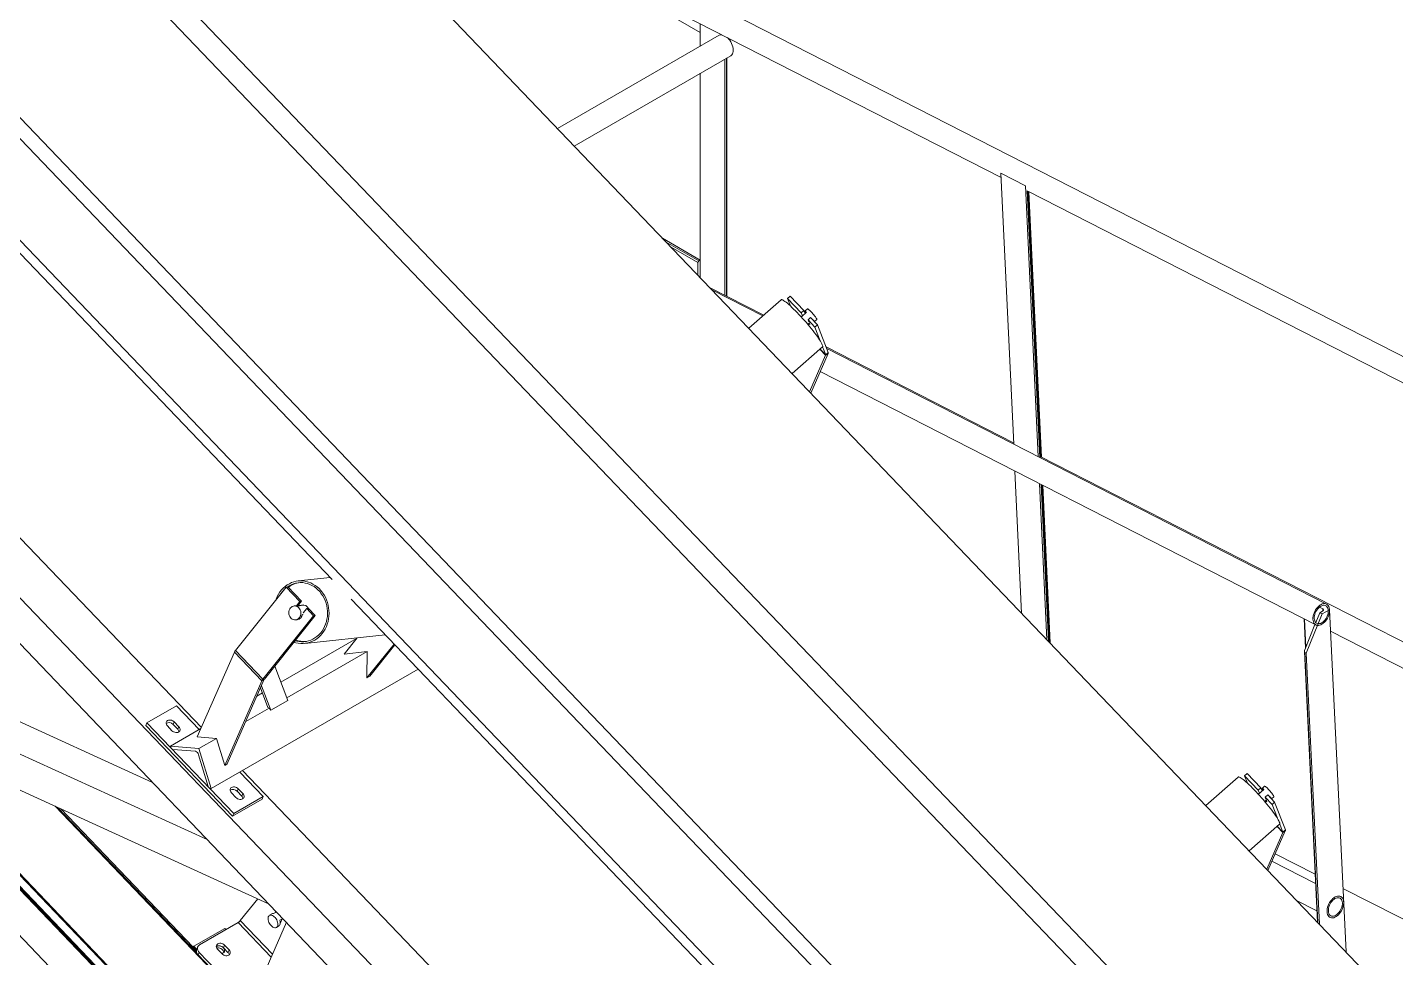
# Model space of a CAD drawing. Header units: millimetres. Extents: x 26816 to 90584, y 11074 to 56542.
# Drawn here: x 49764 to 51727, y 38700 to 40034 of the extents above; entities that cross this region are included whole.
import ezdxf

# ---------------------------------------------------------------- set-up
doc = ezdxf.new("R2010")
doc.units = ezdxf.units.MM
doc.layers.add('MAU_XANH', color=5, linetype='Continuous')

msp = doc.modelspace()

# ---------------------------------------------------------------- linework, layer by layer
at = {"layer": 'MAU_XANH', "linetype": 'Continuous', "lineweight": 0}
for p, q in [((50120.9, 40310.3), (67229.5, 22451.6)), ((52005, 39425.1), (50355.2, 40268.2)), ((50374.1, 40220.7), (51160.8, 39818.7)), ((49924.5, 40137.5), (68059.4, 21207.6)), ((50539, 40136.4), (50729.3, 40026.6)), ((48891.2, 40115.8), (54791.8, 33956.6)), ((49898.9, 40118.7), (68031.3, 21191.3)), ((48871.4, 40070.5), (54771.9, 33911.3)), ((50729.3, 40039.2), (50729.3, 40007.2)), ((50756.2, 40022.7), (50524.5, 39889)), ((49652, 39980.2), (67084.7, 21783.1)), ((49673, 39988.3), (67225.5, 21666.2)), ((50548.5, 39863.9), (50773.1, 39993.5)), ((50764.6, 39988.7), (50764.6, 39650)), ((50766.8, 39989.9), (50766.8, 39648.9)), ((50767.3, 39648.6), (50767.3, 39990.2)), ((49525.5, 39966.6), (66602.5, 22140.9)), ((50729.3, 39968.3), (50729.3, 39675.2)), ((49572.8, 39898.5), (50201.3, 39242.5)), ((48765.4, 39828.8), (54666, 33669.6)), ((51178.8, 39436.6), (51160.5, 39824.8)), ((51160.5, 39824.8), (51195.8, 39806.7)), ((51214.1, 39418.6), (51195.8, 39806.7)), ((51195.8, 39806.7), (51195.8, 39806.7)), ((48745.6, 39783.5), (53837.3, 34468.5)), ((51216.3, 39417.4), (51198.3, 39799.9)), ((51216.9, 39417.1), (51199, 39799.2)), ((51199, 39799.1), (51950.4, 39415.1)), ((51217.9, 39418.4), (51200, 39798.6)), ((51218.6, 39418), (51200.7, 39798.3)), ((50675.3, 39731.6), (50729.3, 39700.4)), ((50680.5, 39726.1), (50727.2, 39699.2)), ((50687.5, 39718.8), (50725.7, 39696.8)), ((50725.7, 39678.9), (50725.7, 39696.8)), ((50727.2, 39699.2), (50729.3, 39700.4)), ((50729.3, 39700.4), (50729.3, 39675.2)), ((48934.7, 39654.5), (54617.5, 33722.5)), ((54618.2, 33724), (48936.1, 39655.3)), ((49417, 39653), (50013.6, 39030.3)), ((50820.2, 39621.6), (50742.7, 39661.2)), ((50818.9, 39620.5), (50746, 39657.7)), ((50854.3, 39645.4), (50858, 39648.7)), ((50854.3, 39645.4), (50858.5, 39634.6)), ((50874, 39624.9), (50854.3, 39645.4)), ((50877.7, 39628.2), (50858, 39648.7)), ((50845.1, 39643.5), (50798.7, 39602.7)), ((50874, 39624.9), (50877.7, 39628.2)), ((50875.7, 39620.4), (50874, 39624.9)), ((50874.3, 39619.1), (50881.7, 39625.7)), ((50879.5, 39623.7), (50877.7, 39628.2)), ((50883.1, 39630.4), (50879.4, 39627.1)), ((50885.8, 39610.6), (50883.6, 39608.7)), ((50883.8, 39614.6), (50887.5, 39617.9)), ((50893.6, 39604.4), (50883.8, 39614.6)), ((50883.8, 39614.6), (50884.8, 39612)), ((50884, 39608.1), (50885.8, 39609.6)), ((50885.6, 39610.1), (50886.5, 39607.7)), ((50897.4, 39607.7), (50887.5, 39617.9)), ((50891, 39615.2), (50890.5, 39614.8)), ((50891, 39615.2), (50890.7, 39614.6)), ((50892.9, 39612.3), (50896.3, 39615.3)), ((50893.6, 39604.4), (50897.4, 39607.7)), ((50897.4, 39607.7), (50912.9, 39567.8)), ((50893.6, 39604.4), (50901.4, 39584.5)), ((50861, 39537.7), (50904.5, 39576)), ((50912.7, 39566.3), (50887.9, 39509.7)), ((50900.9, 39572.8), (50909.1, 39564.2)), ((50909.2, 39564.5), (50901.1, 39572.9)), ((50904.6, 39576.1), (50909.2, 39564.5)), ((50909.1, 39564.2), (50912.7, 39566.3)), ((50909.2, 39564.5), (50912.9, 39567.8)), ((51178.7, 39438.4), (50909.7, 39575.9)), ((51627.6, 39207.2), (50910.6, 39573.6)), ((50909.1, 39564.2), (50886, 39511.6)), ((50901.4, 39540.5), (51612.3, 39177.2)), ((51968.8, 39034.7), (51216.9, 39418.9)), ((51190.2, 39194.1), (51180.6, 39397.8)), ((51226.4, 39156.3), (51215.9, 39379.8)), ((51228.7, 39153.9), (51218.1, 39378.6)), ((51229.4, 39153.2), (51218.8, 39378.3)), ((51230.5, 39152.1), (51219.8, 39377.8)), ((51231.1, 39151.4), (51220.5, 39377.4)), ((50137.6, 39231.7), (50135.2, 39231.5)), ((50157.3, 39211.2), (50137.6, 39231.7)), ((50198.6, 39245.2), (50152.5, 39240.3)), ((50155.3, 39238), (50155.2, 39238)), ((50135.2, 39231.5), (50062.4, 39140.5)), ((50154.9, 39210.9), (50135.2, 39231.5)), ((50228.5, 39214.1), (50856.9, 38558.1)), ((50149, 39204.7), (50146.7, 39204.5)), ((50150, 39204.8), (50154.9, 39210.9)), ((50151.9, 39204.5), (50157.3, 39211.2)), ((50156.9, 39205), (50152.1, 39204.4)), ((50159.9, 39205.9), (50153.8, 39205.2)), ((50157.3, 39211.2), (50154.9, 39210.9)), ((50158.7, 39192.4), (50159.7, 39192.6)), ((50164.7, 39200.7), (50159.8, 39194.6)), ((50167.1, 39200.9), (50164.7, 39200.7)), ((50174.6, 39190.4), (50164.7, 39200.7)), ((50177, 39190.7), (50167.1, 39200.9)), ((51621.2, 39193), (51598.5, 39136.8)), ((51612, 39180.8), (51617.7, 39194.8)), ((51617.3, 39202.7), (51622, 39200.3)), ((51621.9, 39197.2), (51617.7, 39194.8)), ((51621.2, 39193), (51617.7, 39194.8)), ((51621.2, 39193), (51631.8, 39199.1)), ((51622, 39200.3), (51622.1, 39197.3)), ((51631.8, 39199.1), (51655.5, 38708.4)), ((50174.6, 39190.4), (50101.7, 39099.5)), ((50177, 39190.7), (50104.1, 39099.7)), ((50148.8, 39184.6), (50151.2, 39184.8)), ((50152.1, 39184.9), (50151.6, 39184.9)), ((50152.2, 39185), (50152.1, 39184.9)), ((50177, 39190.7), (50174.6, 39190.4)), ((51595.2, 39185.9), (51597.3, 39144.2)), ((51595.8, 39185.6), (51597.8, 39145.4)), ((51596.3, 39141.8), (51610.9, 39177.9)), ((49468, 39168.4), (49943.6, 38951.3)), ((50127.7, 39095.1), (50236.2, 39157.7)), ((50162.1, 39150.8), (50277.3, 39163.2)), ((50164.2, 39153.7), (50164.4, 39153.7)), ((50237, 39158.8), (50218.3, 39135.5)), ((51633.3, 39168.2), (51970.6, 38995.8)), ((49430, 39139.7), (50022, 38869.4)), ((50061, 39138.4), (50007.8, 39017)), ((50100.3, 39097.3), (50061, 39138.4)), ((50062.4, 39140.5), (50101.7, 39099.5)), ((50136.1, 39072.8), (50251.5, 39139.4)), ((50218.3, 39135.5), (50251.5, 39139.4)), ((50290, 39149.8), (50251.1, 39101.3)), ((50251.5, 39139.4), (50251.1, 39101.3)), ((50291.2, 39148.6), (50255.2, 39103.6)), ((51595.8, 39139.2), (51614.5, 38751.2)), ((51598.5, 39136.8), (51596.4, 39137.9)), ((51596.4, 39137.9), (51615.1, 38750.6)), ((51598.5, 39136.8), (51617.3, 38748.3)), ((50027.6, 38942.7), (50324.4, 39114)), ((50137.6, 39069), (50118.9, 39118.2)), ((50100.3, 39097.3), (50047.1, 38975.9)), ((50103.9, 39099.4), (50050.7, 38978)), ((50103.9, 39099.4), (50100.3, 39097.3)), ((50104.1, 39099.7), (50101.7, 39099.5)), ((50255.2, 39103.6), (50251.1, 39101.3)), ((50093.3, 39075.3), (50101.3, 39079.9)), ((50109.2, 39059), (50098.5, 39087.2)), ((50113.1, 39054.9), (50099.8, 39090.1)), ((49978, 39061.3), (49935.5, 39036.8)), ((49978, 39061.3), (50010.4, 39027.4)), ((50077.3, 39038.8), (50110.7, 39058.1)), ((50109.2, 39059), (50110.7, 39058.1)), ((50110.7, 39058.1), (50113.1, 39054.9)), ((50113.1, 39054.9), (50137.6, 39069)), ((49518, 39047.8), (50110.1, 38777.5)), ((49933.9, 39033.2), (49935.5, 39036.8)), ((49935.5, 39036.8), (50060.1, 38906.8)), ((49973.2, 39034.6), (49974.8, 39038.2)), ((49974.8, 39038.2), (49981.4, 39031.4)), ((49545.4, 39035.3), (50035.9, 38523.3)), ((50036.5, 38524.9), (49549.2, 39033.5)), ((50058.5, 38903.1), (49933.9, 39033.2)), ((49971.5, 39025.6), (49964.9, 39032.5)), ((49969.2, 39003.6), (50013, 39028.9)), ((49973.2, 39034.6), (49979.8, 39027.7)), ((49979.8, 39027.7), (49981.4, 39031.4)), ((50007.8, 39017), (50035.4, 39014.6)), ((50010.2, 39000.1), (49969.2, 39003.6)), ((49969.2, 39003.6), (49969.8, 39001.8)), ((49972.5, 38998.9), (50005.1, 38996.1)), ((50010.2, 39000.1), (50035.4, 39014.6)), ((50027.6, 38942.7), (50010.2, 39000.1)), ((50035.4, 39014.6), (50047.1, 38975.9)), ((50009.7, 38991.2), (50023.5, 38945.7)), ((50050.7, 38978), (50047.1, 38975.9)), ((50068.8, 38966.4), (50102.5, 38931.2)), ((50072.6, 38968.6), (50669.2, 38345.9)), ((51500.7, 38959.2), (51454.3, 38918.4)), ((51509.9, 38961.1), (51513.6, 38964.4)), ((51509.9, 38961.1), (51514.1, 38950.3)), ((51529.6, 38940.5), (51509.9, 38961.1)), ((51533.3, 38943.8), (51513.6, 38964.4)), ((50026.3, 38942.8), (50027.6, 38942.7)), ((50065, 38938.8), (50066.6, 38942.4)), ((50065, 38938.8), (50071.6, 38931.9)), ((50066.6, 38942.4), (50073.1, 38935.5)), ((51529.6, 38940.5), (51533.3, 38943.8)), ((51531.4, 38936), (51529.6, 38940.5)), ((51529.9, 38934.7), (51537.4, 38941.3)), ((51535.1, 38939.3), (51533.3, 38943.8)), ((51538.7, 38946), (51535, 38942.7)), ((50063.2, 38929.8), (50056.7, 38936.7)), ((50100.9, 38927.6), (50058.5, 38903.1)), ((50102.5, 38931.2), (50060.1, 38906.8)), ((50071.6, 38931.9), (50073.1, 38935.5)), ((50102.5, 38931.2), (50100.9, 38927.6)), ((51541.4, 38926.3), (51539.2, 38924.3)), ((51539.4, 38930.3), (51543.1, 38933.6)), ((51549.3, 38920), (51539.4, 38930.3)), ((51539.4, 38930.3), (51540.5, 38927.6)), ((51539.6, 38923.7), (51541.4, 38925.2)), ((51541.2, 38925.7), (51542.1, 38923.4)), ((51553, 38923.3), (51543.1, 38933.6)), ((51546.7, 38930.9), (51546.2, 38930.4)), ((51546.7, 38930.9), (51546.3, 38930.2)), ((51548.5, 38928), (51551.9, 38931)), ((51549.3, 38920), (51553, 38923.3)), ((51549.3, 38920), (51557, 38900.1)), ((51553, 38923.3), (51568.5, 38883.4)), ((49803.9, 38917.3), (50081.5, 38627.5)), ((49807.4, 38915.7), (50006.9, 38707.5)), ((49812.3, 38913.4), (50002.1, 38715.3)), ((50060.1, 38906.8), (50058.5, 38903.1)), ((51516.7, 38853.3), (51560.1, 38891.6)), ((51564.7, 38879.9), (51541.7, 38827.2)), ((51568.3, 38881.9), (51543.5, 38825.3)), ((51556.5, 38888.4), (51564.7, 38879.9)), ((51564.8, 38880.1), (51556.7, 38888.6)), ((51560.3, 38891.7), (51564.8, 38880.1)), ((51564.7, 38879.9), (51568.3, 38881.9)), ((51564.8, 38880.1), (51568.5, 38883.4)), ((51611.2, 38819.9), (51553.9, 38849.2)), ((51611.9, 38806.3), (51549.2, 38838.4)), ((50069.5, 38753.3), (50094.4, 38784.7)), ((51584.6, 38782.4), (51613.7, 38767.5)), ((52023.8, 38609.1), (51651.1, 38799.5)), ((50114.9, 38762.9), (50111.3, 38760.9)), ((50121.3, 38765.8), (50117.2, 38763.3)), ((50120.3, 38766.8), (50119.3, 38764.6)), ((50047.2, 38742.2), (50002.7, 38716.5)), ((50066.2, 38750.6), (50011.1, 38718.8)), ((50031, 38512.3), (50135.6, 38750.9)), ((50047.2, 38742.2), (50048.8, 38740.6)), ((50066.2, 38750.6), (50113.8, 38701)), ((50115.6, 38705.2), (50069.5, 38753.3)), ((50121.3, 38743.5), (50124.9, 38745.6)), ((50126.3, 38753.8), (50129.8, 38755.8)), ((50126.9, 38749), (50130.1, 38756.6)), ((50002.7, 38716.5), (50002.1, 38715.3)), ((50002.1, 38715.3), (50006.5, 38710.8)), ((50002.1, 38714.5), (50006.4, 38710)), ((50002.7, 38716.5), (50006.8, 38712.2)), ((50008.5, 38715.9), (50006.9, 38712.3)), ((50010.6, 38707.8), (50009, 38704.2)), ((50009, 38704.2), (50068, 38642.6)), ((50010.6, 38707.8), (50069.6, 38646.2)), ((50036.9, 38712.4), (50043.5, 38705.6)), ((50045.2, 38714.5), (50046.8, 38718.1)), ((50045.2, 38714.5), (50051.8, 38707.7)), ((50053.4, 38711.3), (50046.8, 38718.1)), ((50051.8, 38707.7), (50053.4, 38711.3))]:
    msp.add_line(p, q, dxfattribs=at)
at = {"layer": 'MAU_XANH', "linetype": 'Continuous', "lineweight": 0, "flags": 128}
for points in [[(50773.1, 39993.5), (50773.5, 39993.8), (50774.6, 39994.8), (50775.4, 39996.1), (50776, 39997.6), (50776.4, 39999.3), (50776.5, 40001.3)], [(50904.5, 39576), (50904.8, 39576.3), (50904.8, 39577), (50904.6, 39577.9), (50904.2, 39579.1), (50903.6, 39580.5), (50902.7, 39582.2), (50901.6, 39584), (50900.4, 39586.1), (50898.9, 39588.4), (50897.2, 39590.8), (50895.3, 39593.3), (50893.3, 39596), (50891.1, 39598.8), (50888.9, 39601.7), (50886.5, 39604.7), (50884, 39607.7), (50881.4, 39610.7), (50878.8, 39613.7), (50876.1, 39616.6), (50873.5, 39619.6), (50870.8, 39622.4), (50868.2, 39625.1), (50865.7, 39627.7), (50863.2, 39630.2), (50860.8, 39632.5), (50858.5, 39634.7), (50856.3, 39636.6), (50854.3, 39638.4), (50852.4, 39639.9), (50850.7, 39641.1), (50849.3, 39642.2), (50848, 39642.9), (50846.9, 39643.4), (50846, 39643.7), (50845.4, 39643.7), (50845.1, 39643.5)], [(50880.5, 39624.5), (50880.1, 39625.1), (50879.6, 39626), (50879.3, 39626.6), (50879.3, 39627), (50879.6, 39627.1), (50880.1, 39626.9), (50880.8, 39626.4), (50881.7, 39625.7)], [(50896.3, 39615.3), (50896.3, 39615.4), (50896.4, 39615.6), (50896.2, 39616.2), (50895.7, 39617), (50895.1, 39618), (50894.3, 39619.2), (50893.3, 39620.5), (50892.1, 39621.9), (50890.9, 39623.3), (50889.6, 39624.8), (50888.4, 39626.1), (50887.2, 39627.3), (50886, 39628.4), (50885.1, 39629.3), (50884.2, 39629.9), (50883.6, 39630.3), (50883.2, 39630.4), (50883.1, 39630.4)], [(50872.9, 39620.2), (50873.4, 39619.9), (50874.3, 39619.1)], [(50886.5, 39607.7), (50885.7, 39608.3), (50885, 39608.9)], [(50146.5, 39152.7), (50149.2, 39151.8), (50152.7, 39151.1), (50156.1, 39150.7), (50159.6, 39150.6), (50163.1, 39150.9), (50166.5, 39151.6), (50169.9, 39152.6), (50173.2, 39153.9), (50176.3, 39155.6), (50179.3, 39157.5), (50182.1, 39159.8), (50184.7, 39162.3), (50187.1, 39165.1), (50189.3, 39168.2), (50191.2, 39171.4), (50192.9, 39174.9), (50194.2, 39178.5), (50195.3, 39182.2), (50196.1, 39186.1), (50196.6, 39190), (50196.8, 39194), (50196.7, 39197.9), (50196.2, 39201.9), (50195.5, 39205.8), (50194.4, 39209.6), (50193.1, 39213.3), (50191.5, 39216.9), (50189.6, 39220.3), (50187.5, 39223.5), (50185.1, 39226.5), (50182.5, 39229.3), (50179.8, 39231.8), (50176.8, 39234), (50173.7, 39235.9), (50170.5, 39237.5), (50167.1, 39238.8), (50163.7, 39239.7), (50160.2, 39240.3), (50156.7, 39240.5), (50153.2, 39240.4), (50149.8, 39239.9), (50146.4, 39239.1), (50143.1, 39237.9), (50139.9, 39236.4), (50136.8, 39234.6), (50133.9, 39232.5), (50131.2, 39230.1), (50128.7, 39227.4), (50126.4, 39224.5), (50124.4, 39221.3), (50122.6, 39218), (50121, 39214.4), (50120.6, 39213.2)], [(50148.2, 39154.7), (50150.5, 39154.1), (50153.9, 39153.4), (50157.3, 39153.1), (50160.7, 39153.2), (50164, 39153.6), (50167.3, 39154.4), (50170.5, 39155.5), (50173.7, 39156.9), (50176.6, 39158.7), (50179.5, 39160.7), (50182.1, 39163.1), (50184.5, 39165.7), (50186.7, 39168.5), (50188.7, 39171.6), (50190.4, 39174.9), (50191.8, 39178.4), (50193, 39182), (50193.8, 39185.7), (50194.4, 39189.5), (50194.6, 39193.3), (50194.5, 39197.2), (50194.1, 39201), (50193.4, 39204.9), (50192.5, 39208.6), (50191.2, 39212.2), (50189.6, 39215.7), (50187.8, 39219), (50185.7, 39222.1), (50183.4, 39225), (50180.9, 39227.7), (50178.2, 39230.1), (50175.3, 39232.2), (50172.2, 39234), (50169, 39235.4), (50165.8, 39236.6), (50162.4, 39237.4), (50159.1, 39237.9), (50155.7, 39238), (50152.3, 39237.8), (50148.9, 39237.2), (50145.7, 39236.2), (50142.5, 39235), (50139.5, 39233.4), (50136.8, 39231.6)], [(50140.3, 39189.4), (50141.3, 39187.9), (50142.6, 39186.6), (50144, 39185.6), (50145.6, 39184.9), (50147.3, 39184.6), (50148.9, 39184.6), (50150.6, 39185), (50152.1, 39185.7), (50153.4, 39186.8), (50154.6, 39188.1), (50155.5, 39189.7), (50156.1, 39191.4), (50156.4, 39193.3), (50156.5, 39195.2), (50156.1, 39197), (50155.5, 39198.8), (50154.6, 39200.4), (50153.5, 39201.9), (50152.1, 39203), (50150.6, 39203.9), (50149, 39204.4), (50147.3, 39204.5), (50145.7, 39204.3), (50144.1, 39203.7), (50142.7, 39202.8), (50141.4, 39201.6), (50140.4, 39200.2), (50139.6, 39198.5), (50139.1, 39196.7), (50138.9, 39194.8), (50139.1, 39192.9), (50139.6, 39191.1), (50140.3, 39189.4)], [(50149, 39204.7), (50150.4, 39204.8), (50152.1, 39204.4)], [(51608, 39185.4), (51608, 39187.5), (51608.3, 39189.7), (51608.9, 39192), (51609.6, 39194.3), (51610.6, 39196.5), (51611.8, 39198.7), (51613.1, 39200.7), (51614.6, 39202.5), (51616.3, 39204.2), (51617.9, 39205.5), (51619.7, 39206.6), (51621.4, 39207.4), (51623.1, 39207.8), (51624.8, 39207.9), (51626.3, 39207.7), (51627.7, 39207.2), (51628.9, 39206.3), (51630, 39205.1), (51630.8, 39203.7), (51631.4, 39202), (51631.8, 39200.1), (51631.9, 39198.1), (51631.7, 39195.9), (51631.3, 39193.6), (51630.7, 39191.3), (51629.8, 39189), (51628.7, 39186.8), (51627.4, 39184.7), (51626, 39182.8), (51624.4, 39181.1), (51622.8, 39179.6), (51621, 39178.4), (51619.3, 39177.4), (51617.6, 39176.8), (51615.9, 39176.5), (51614.3, 39176.6), (51612.8, 39177), (51611.5, 39177.7), (51610.4, 39178.7), (51609.4, 39180), (51608.7, 39181.6), (51608.2, 39183.4), (51608, 39185.4)], [(51609.9, 39186.4), (51609.9, 39188.4), (51610.2, 39190.4), (51610.7, 39192.5), (51611.4, 39194.5), (51612.4, 39196.6), (51613.5, 39198.5), (51614.8, 39200.2), (51616.3, 39201.8), (51617.8, 39203.1), (51619.4, 39204.2), (51620.9, 39204.9), (51622.5, 39205.4), (51624, 39205.5), (51625.4, 39205.3), (51626.6, 39204.8), (51627.7, 39204), (51628.6, 39202.8), (51629.3, 39201.5), (51629.8, 39199.8), (51630, 39198), (51630, 39196.1), (51629.7, 39194.1), (51629.2, 39192), (51628.4, 39189.9), (51627.5, 39187.9), (51626.3, 39186), (51625, 39184.2), (51623.6, 39182.7), (51622.1, 39181.3), (51620.5, 39180.3), (51618.9, 39179.5), (51617.4, 39179.1), (51615.9, 39178.9), (51614.5, 39179.1), (51613.2, 39179.7), (51612.1, 39180.5), (51611.2, 39181.6), (51610.5, 39183), (51610.1, 39184.6), (51609.9, 39186.4)], [(51622, 39200.3), (51622.5, 39200), (51622.8, 39199.6), (51623, 39199.2), (51623.1, 39198.8), (51623, 39198.4), (51622.8, 39198), (51622.4, 39197.6), (51621.9, 39197.2)], [(49964.9, 39032.5), (49964, 39033.6), (49963.4, 39034.8), (49963.1, 39036.1), (49963.2, 39037.3), (49963.6, 39038.4), (49964.3, 39039.4), (49965.3, 39040.1), (49966.5, 39040.6), (49967.9, 39040.9), (49969.3, 39040.9), (49970.9, 39040.6), (49972.3, 39040), (49973.7, 39039.2), (49974.8, 39038.2)], [(49981.4, 39031.4), (49982.3, 39030.2), (49982.9, 39029), (49983.1, 39027.7), (49983.1, 39026.5), (49982.7, 39025.4), (49982, 39024.5), (49981, 39023.7), (49979.8, 39023.2), (49978.4, 39022.9), (49976.9, 39023), (49975.4, 39023.3), (49973.9, 39023.8), (49972.6, 39024.6), (49971.5, 39025.6)], [(51560.1, 38891.6), (51560.4, 38892), (51560.4, 38892.6), (51560.3, 38893.6), (51559.8, 38894.8), (51559.2, 38896.2), (51558.3, 38897.8), (51557.3, 38899.7), (51556, 38901.7), (51554.5, 38904), (51552.8, 38906.4), (51550.9, 38909), (51548.9, 38911.7), (51546.8, 38914.5), (51544.5, 38917.4), (51542.1, 38920.3), (51539.6, 38923.3), (51537, 38926.3), (51534.4, 38929.3), (51531.8, 38932.3), (51529.1, 38935.2), (51526.5, 38938), (51523.8, 38940.8), (51521.3, 38943.4), (51518.8, 38945.9), (51516.4, 38948.2), (51514.1, 38950.3), (51511.9, 38952.3), (51509.9, 38954), (51508, 38955.5), (51506.4, 38956.8), (51504.9, 38957.8), (51503.6, 38958.6), (51502.5, 38959.1), (51501.6, 38959.3), (51501, 38959.3), (51500.7, 38959.2)], [(50056.7, 38936.7), (50055.8, 38937.8), (50055.2, 38939), (50054.9, 38940.3), (50055, 38941.5), (50055.4, 38942.6), (50056.1, 38943.6), (50057, 38944.3), (50058.3, 38944.8), (50059.7, 38945.1), (50061.1, 38945.1), (50062.6, 38944.7), (50064.1, 38944.2), (50065.4, 38943.4), (50066.6, 38942.4)], [(51536.1, 38940.2), (51535.8, 38940.7), (51535.2, 38941.6), (51534.9, 38942.3), (51534.9, 38942.7), (51535.2, 38942.8), (51535.7, 38942.6), (51536.4, 38942.1), (51537.4, 38941.3)], [(51551.9, 38931), (51551.9, 38931), (51552, 38931.3), (51551.8, 38931.8), (51551.4, 38932.6), (51550.7, 38933.6), (51549.9, 38934.8), (51548.9, 38936.1), (51547.7, 38937.5), (51546.5, 38939), (51545.3, 38940.4), (51544, 38941.7), (51542.8, 38943), (51541.7, 38944), (51540.7, 38944.9), (51539.8, 38945.6), (51539.2, 38945.9), (51538.8, 38946), (51538.7, 38946)], [(50073.1, 38935.5), (50074, 38934.4), (50074.6, 38933.2), (50074.9, 38931.9), (50074.9, 38930.7), (50074.5, 38929.6), (50073.8, 38928.7), (50072.8, 38927.9), (50071.6, 38927.4), (50070.2, 38927.1), (50068.7, 38927.2), (50067.2, 38927.5), (50065.7, 38928), (50064.4, 38928.8), (50063.2, 38929.8)], [(51528.5, 38935.8), (51529, 38935.5), (51529.9, 38934.7)], [(51542.1, 38923.4), (51541.4, 38923.9), (51540.6, 38924.5)], [(51628.3, 38766.1), (51628.3, 38768.2), (51628.6, 38770.4), (51629.1, 38772.7), (51629.9, 38775), (51630.9, 38777.2), (51632, 38779.4), (51633.4, 38781.4), (51634.9, 38783.3), (51636.5, 38784.9), (51638.2, 38786.2), (51639.9, 38787.3), (51641.7, 38788.1), (51643.4, 38788.5), (51645, 38788.6), (51646.6, 38788.4), (51648, 38787.9), (51649.2, 38787), (51650.2, 38785.9), (51651.1, 38784.4), (51651.7, 38782.7), (51652, 38780.8), (51652.1, 38778.8), (51652, 38776.6), (51651.6, 38774.3), (51650.9, 38772), (51650, 38769.7), (51648.9, 38767.5), (51647.7, 38765.4), (51646.2, 38763.5), (51644.7, 38761.8), (51643, 38760.3), (51641.3, 38759.1), (51639.6, 38758.1), (51637.8, 38757.5), (51636.1, 38757.2), (51634.6, 38757.3), (51633.1, 38757.7), (51631.8, 38758.4), (51630.6, 38759.4), (51629.7, 38760.7), (51629, 38762.3), (51628.5, 38764.1), (51628.3, 38766.1)], [(51630.1, 38767.1), (51630.1, 38769.1), (51630.4, 38771.1), (51630.9, 38773.2), (51631.7, 38775.3), (51632.6, 38777.3), (51633.8, 38779.2), (51635.1, 38780.9), (51636.5, 38782.5), (51638, 38783.8), (51639.6, 38784.9), (51641.2, 38785.7), (51642.7, 38786.1), (51644.2, 38786.2), (51645.6, 38786), (51646.9, 38785.5), (51648, 38784.7), (51648.9, 38783.5), (51649.6, 38782.2), (51650, 38780.6), (51650.3, 38778.8), (51650.2, 38776.8), (51649.9, 38774.8), (51649.4, 38772.7), (51648.7, 38770.6), (51647.7, 38768.6), (51646.6, 38766.7), (51645.3, 38764.9), (51643.8, 38763.4), (51642.3, 38762), (51640.8, 38761), (51639.2, 38760.2), (51637.6, 38759.8), (51636.1, 38759.6), (51634.7, 38759.9), (51633.5, 38760.4), (51632.4, 38761.2), (51631.5, 38762.3), (51630.8, 38763.7), (51630.3, 38765.3), (51630.1, 38767.1)], [(50113.7, 38746.2), (50115, 38745), (50116.3, 38744), (50117.6, 38743.4), (50118.9, 38743.1), (50120.1, 38743.1), (50121.2, 38743.5), (50122.1, 38744.1), (50122.7, 38745.1), (50123.2, 38746.3), (50123.4, 38747.7), (50123.3, 38749.3), (50123, 38751), (50122.5, 38752.7), (50121.7, 38754.4), (50120.7, 38756.1), (50119.6, 38757.6), (50118.3, 38758.9), (50117, 38759.9), (50115.7, 38760.7), (50114.3, 38761.2), (50113.1, 38761.3), (50112, 38761.1), (50111, 38760.6), (50110.2, 38759.8), (50109.6, 38758.7), (50109.3, 38757.4), (50109.3, 38755.9), (50109.4, 38754.3), (50109.9, 38752.5), (50110.5, 38750.8), (50111.4, 38749.1), (50112.5, 38747.6), (50113.7, 38746.2)], [(50114.9, 38762.9), (50115.9, 38763.3), (50117.2, 38763.3)], [(50126.3, 38753.8), (50126.8, 38752), (50126.9, 38750.3), (50126.8, 38748.7), (50126.4, 38747.4), (50125.8, 38746.3), (50124.9, 38745.6), (50124.9, 38745.6)], [(50002.1, 38715.3), (50002, 38715), (50002, 38714.7), (50002.1, 38714.5), (50002.1, 38714.5)], [(50011.1, 38718.8), (50009.8, 38717.8), (50008.9, 38716.7), (50008.2, 38715.3), (50008, 38713.9), (50008.1, 38712.3), (50008.6, 38710.8), (50009.4, 38709.2), (50010.6, 38707.8)], [(50046.8, 38718.1), (50045.7, 38719.1), (50044.3, 38719.9), (50042.9, 38720.5), (50041.4, 38720.8), (50039.9, 38720.8), (50038.5, 38720.6), (50037.3, 38720.1), (50036.3, 38719.3), (50035.6, 38718.4), (50035.2, 38717.2), (50035.1, 38716), (50035.4, 38714.8), (50036, 38713.6), (50036.9, 38712.4)], [(50035.1, 38716.1), (50035.7, 38716.4), (50036.9, 38717), (50038.3, 38717.2), (50039.8, 38717.2), (50041.3, 38716.9), (50042.7, 38716.3), (50044.1, 38715.5), (50045.2, 38714.5), (50046.1, 38713.4), (50046.7, 38712.2), (50047, 38710.9), (50046.9, 38709.7), (50046.6, 38708.6), (50045.8, 38707.6), (50044.9, 38706.9), (50043.6, 38706.3), (50042.9, 38706.2)], [(50035.8, 38714), (50037, 38714.2), (50038.4, 38714.2), (50040, 38713.9), (50041.4, 38713.3), (50042.8, 38712.5), (50043.9, 38711.5), (50044.8, 38710.4), (50045.4, 38709.1), (50045.7, 38707.9), (50045.7, 38707.5)], [(50043.5, 38705.6), (50044.6, 38704.6), (50045.9, 38703.8), (50047.4, 38703.2), (50048.9, 38702.9), (50050.4, 38702.9), (50051.8, 38703.1), (50053, 38703.6), (50054, 38704.4), (50054.7, 38705.4), (50055.1, 38706.5), (50055.1, 38707.7), (50054.9, 38708.9), (50054.3, 38710.2), (50053.4, 38711.3)]]:
    msp.add_lwpolyline(points, dxfattribs=at)
at = {"layer": 'MAU_XANH', "linetype": 'Continuous', "lineweight": 0}
for centre, radius, start, end in [((50759.3, 40017.2), 6.3, 83.9533, 119.147), ((50750.2, 39999.9), 26.4, 2.9328, 47.4235), ((50728.8, 39696.6), 3.07, 122.6055, 177.3945), ((50871.7, 39599.8), 14.9, 26.7246, 36.6324), ((50880.9, 39607.5), 12.7, 23.9998, 37.2699), ((50910.8, 39567.3), 2.11, 330.4769, 12.19), ((50908.8, 39564.4), 0.351, 330.4769, 12.19), ((50158.9, 39204.5), 33.7, 96.3933, 127.9157), ((50160.2, 39200), 39.4, 134.8681, 147.7076), ((50150, 39193.6), 8.8, 277.9081, 352.7788), ((50154.7, 39197.5), 7.73, 73.3292, 108.1789), ((50159.4, 39197.2), 8.69, 24.1335, 103.2192), ((50160.8, 39186.8), 33.3, 249.155, 275.9637), ((50070.1, 39134.1), 10, 140.2522, 154.7733), ((50109.4, 39093.1), 10, 140.2522, 154.7733), ((50105.4, 39098.7), 1.67, 140.2522, 154.7733), ((49967.2, 39029.3), 7.94, 41.222, 121.358), ((49975.6, 39023.5), 5.94, 5.9802, 46.059), ((49973.6, 39002.7), 3.95, 193.201, 254.3412), ((50003.3, 38989.7), 6.59, 13.201, 74.3412), ((50027.4, 38946.6), 3.95, 193.201, 254.3412), ((50059, 38933.5), 7.95, 41.2379, 121.2003), ((50067.4, 38927.6), 5.95, 6.215, 46.0443), ((51527.3, 38915.4), 14.9, 26.7246, 36.6324), ((51536.6, 38923.2), 12.7, 23.9998, 37.2699), ((51564.4, 38880.1), 0.351, 330.4769, 12.19), ((51566.4, 38883), 2.11, 330.4769, 12.19), ((50013.9, 38709.8), 7.46, 160.356, 228.5543), ((50039.2, 38709.3), 7.95, 41.2379, 121.2003), ((50047.7, 38703.4), 5.94, 6.0751, 46.0531)]:
    msp.add_arc(centre, radius, start, end, dxfattribs=at)
msp.add_ellipse((51597.7, 39141.1), major_axis=(1.23, 3.24), ratio=0.454895, start_param=1.51993, end_param=3.090726, dxfattribs=at)
msp.add_open_spline([(50069.5, 38753.3), (50069.3, 38753), (50069, 38752.6), (50068.2, 38751.8), (50067.2, 38751.1), (50066.5, 38750.8), (50066.2, 38750.6)], degree=3, dxfattribs=at)

doc.saveas('drawing.dxf')
